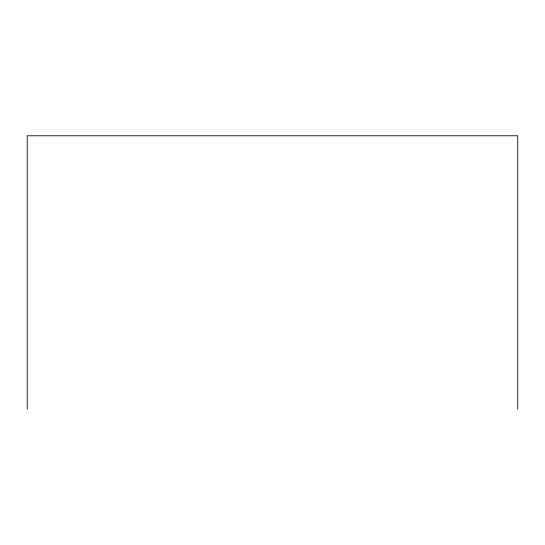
<?xml version="1.0" encoding="UTF-8"?>
<svg xmlns="http://www.w3.org/2000/svg" width="545" height="545" viewBox="0 0 545 545"><rect width="100%" height="100%" fill="white"/><g stroke="black" fill="none" stroke-linecap="round" stroke-linejoin="round"><path stroke-width="0.82" d="M517.75 409.227L517.75 135.773L27.25 135.773L27.25 409.227"/></g></svg>
